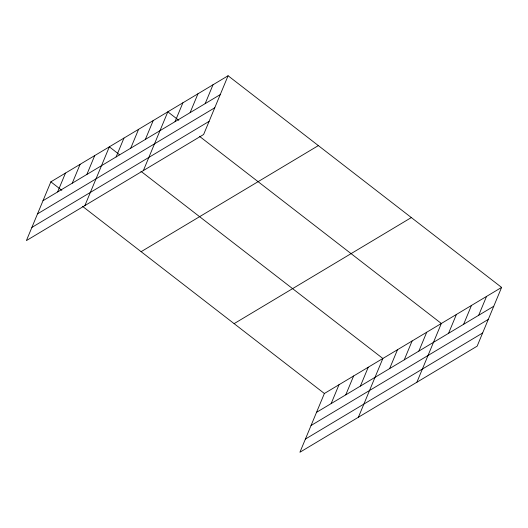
<?xml version="1.0" encoding="UTF-8"?>
<svg xmlns="http://www.w3.org/2000/svg" width="528" height="528" viewBox="0 0 528 528"><rect width="100%" height="100%" fill="white"/><g stroke="black" fill="none" stroke-linecap="round" stroke-linejoin="round"><path stroke-width="0.79" d="M228.083 75.755L50.853 181.837L26.4 240.59L203.623 134.508L228.083 75.755L501.6 287.41L477.147 346.163L299.917 452.245L324.377 393.492L501.6 287.41M57.631 191.941L65.479 173.085M72.25 183.19L80.098 164.333M86.869 174.438L94.717 155.582M84.883 205.583L109.342 146.83L119.658 154.816M116.114 156.935L123.961 138.079M130.733 148.183L138.58 129.327M145.358 139.432L153.206 120.575M143.372 170.577L167.825 111.824L178.787 120.305M175.039 121.658L182.893 102.808M190.106 112.642L197.954 93.793M205.168 103.627L213.015 84.77M331.148 403.597L338.996 384.74M345.767 394.845L353.615 375.989M360.386 386.093L368.24 367.237M358.4 417.239L382.859 358.486L140.93 171.277M389.631 368.59L397.478 349.734M404.25 359.839L412.097 340.982M418.876 351.087L426.723 332.231M416.889 382.232L441.342 323.479L199.419 136.27M448.556 333.313L456.41 314.464M463.624 324.298L471.471 305.441M478.685 315.282L486.539 296.426M43.006 200.693L220.235 94.611M37.528 213.86L214.751 107.778M31.878 227.423L209.108 121.341M141.115 251.684L318.344 145.603M234.115 323.644L411.338 217.562M316.523 412.348L493.753 306.266M311.045 425.515L488.268 319.433M305.395 439.078L482.625 332.996M50.853 181.837L61.816 190.318M82.447 206.283L324.377 393.492"/></g></svg>
